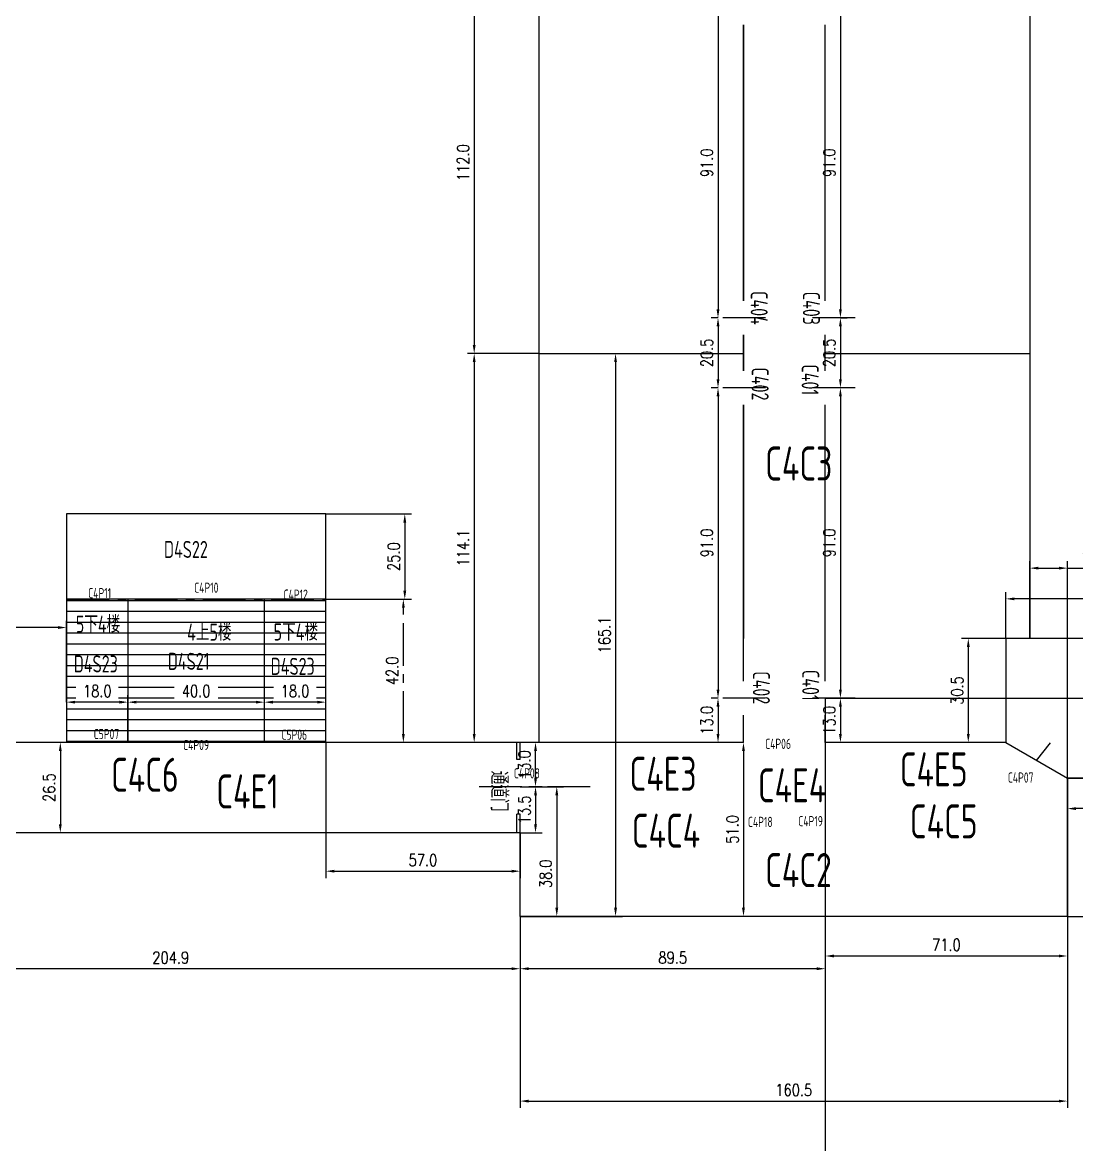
# Model space of a CAD drawing. Header units: millimetres. Extents: x -1254 to 4822, y -4397 to 16.
# Drawn here: x 2031.4 to 2340.5, y -1254.8 to -925.7 of the extents above; entities that cross this region are included whole.
import ezdxf

# ---------------------------------------------------------------- set-up
doc = ezdxf.new("R2010")
doc.units = ezdxf.units.MM
doc.header["$LTSCALE"] = 10
doc.linetypes.add('CENTER', pattern=[2, 1.25, -0.25, 0.25, -0.25])
for name, color, linetype in [('1轮廓实线层', 7, 'Continuous'), ('2细线层', 6, 'Continuous'), ('3中心线层', 1, 'CENTER'), ('5剖面线层', 2, 'Continuous'), ('6文字层', 5, 'Continuous'), ('7标注层', 6, 'Continuous')]:
    doc.layers.add(name, color=color, linetype=linetype)
doc.layers.add('AM_5', color=3, linetype='Continuous', lineweight=25)
doc.styles.add('PC_TEXTSTYLE', font='gbenor.shx', dxfattribs={"width": 0.8, "bigfont": 'hzfs.shx'})
doc.styles.add('TH_GBDIM', font='romans.shx', dxfattribs={"width": 0.8, "bigfont": 'gbcbig.shx'})
doc.dimstyles.new('单位为厘米', dxfattribs={"dimtxt": 3.5, "dimasz": 2.5, "dimexe": 2, "dimexo": 0, "dimgap": 1.5, "dimtad": 1, "dimdec": 1, "dimzin": 0, "dimdsep": 46, "dimtxsty": 'TH_GBDIM', "dimcen": 2.5, "dimclrd": 1, "dimclre": 1, "dimclrt": 5, "dimadec": 0, "dimazin": 0, "dimtfac": 0.714286, "dimtdec": 1, "dimtmove": 0, "dimatfit": 3, "dimfxl": 1, "dimtzin": 0, "dimlwd": -1, "dimlwe": -1, "dimarcsym": 0})
doc.dimstyles.new('单位为厘米$0', dxfattribs={"dimtxt": 3.5, "dimasz": 2.5, "dimexe": 2, "dimexo": 0, "dimgap": 1.5, "dimtad": 1, "dimdec": 1, "dimzin": 0, "dimdsep": 46, "dimtxsty": 'TH_GBDIM', "dimcen": 2.5, "dimclrd": 1, "dimclre": 1, "dimclrt": 5, "dimadec": 0, "dimazin": 0, "dimtfac": 0.714286, "dimtdec": 1, "dimtmove": 0, "dimatfit": 3, "dimfxl": 1, "dimtzin": 0, "dimlwd": -1, "dimlwe": -1, "dimarcsym": 0})

# ---------------------------------------------------------------- blocks, each defined once
blk = doc.blocks.new('*D20')
at = {"layer": '1轮廓实线层', "color": 1, "transparency": 16777216}
for p, q in [((2266.87, -1187.9), (2266.87, -1201.53)), ((2337.87, -1187.9), (2337.87, -1201.53)), ((2335.37, -1199.53), (2269.37, -1199.53))]:
    blk.add_line(p, q, dxfattribs=at)
for points in [[(2269.37, -1199.11), (2269.37, -1199.94), (2266.87, -1199.53)], [(2335.37, -1199.11), (2335.37, -1199.94), (2337.87, -1199.53)]]:
    blk.add_solid(points, dxfattribs=at)
at = {"layer": 'Defpoints', "color": 0, "transparency": 16777216}
for p in [(2266.87, -1187.9), (2337.87, -1187.9), (2266.87, -1199.53)]:
    blk.add_point(p, dxfattribs=at)
at = {"layer": '1轮廓实线层', "color": 5, "transparency": 16777216, "insert": (2302.37, -1196.28), "char_height": 3.5, "attachment_point": 5, "style": 'TH_GBDIM'}
blk.add_mtext('71.0', dxfattribs=at)
blk = doc.blocks.new('*D37')
at = {"layer": '1轮廓实线层', "color": 1, "transparency": 16777216}
for p, q in [((2271.29, -921.4), (2269.29, -921.4)), ((2271.29, -923.9), (2271.29, -1009.9)), ((2271.29, -1012.4), (2269.29, -1012.4))]:
    blk.add_line(p, q, dxfattribs=at)
for points in [[(2270.88, -923.9), (2271.71, -923.9), (2271.29, -921.4)], [(2270.88, -1009.9), (2271.71, -1009.9), (2271.29, -1012.4)]]:
    blk.add_solid(points, dxfattribs=at)
at = {"layer": 'Defpoints', "color": 0, "transparency": 16777216}
for p in [(2271.29, -921.4), (2271.29, -1012.4), (2271.29, -1012.4)]:
    blk.add_point(p, dxfattribs=at)
at = {"layer": '1轮廓实线层', "color": 5, "transparency": 16777216, "insert": (2268.04, -966.9), "char_height": 3.5, "attachment_point": 5, "rotation": 90, "style": 'TH_GBDIM'}
blk.add_mtext('91.0', dxfattribs=at)
blk = doc.blocks.new('*D38')
at = {"layer": '1轮廓实线层', "color": 1, "transparency": 16777216}
for p, q in [((2235.4, -921.4), (2233.4, -921.4)), ((2235.4, -923.9), (2235.4, -1009.9)), ((2235.4, -1012.4), (2233.4, -1012.4))]:
    blk.add_line(p, q, dxfattribs=at)
for points in [[(2234.98, -923.9), (2235.82, -923.9), (2235.4, -921.4)], [(2234.98, -1009.9), (2235.82, -1009.9), (2235.4, -1012.4)]]:
    blk.add_solid(points, dxfattribs=at)
at = {"layer": 'Defpoints', "color": 0, "transparency": 16777216}
for p in [(2235.4, -921.4), (2235.4, -1012.4), (2235.4, -1012.4)]:
    blk.add_point(p, dxfattribs=at)
at = {"layer": '1轮廓实线层', "color": 5, "transparency": 16777216, "insert": (2232.15, -966.9), "char_height": 3.5, "attachment_point": 5, "rotation": 90, "style": 'TH_GBDIM'}
blk.add_mtext('91.0', dxfattribs=at)
blk = doc.blocks.new('*D39')
at = {"layer": '1轮廓实线层', "color": 1, "transparency": 16777216}
for p, q in [((2271.29, -1012.4), (2273.29, -1012.4)), ((2271.29, -1014.9), (2271.29, -1030.4)), ((2271.29, -1032.9), (2269.29, -1032.9))]:
    blk.add_line(p, q, dxfattribs=at)
for points in [[(2270.88, -1014.9), (2271.71, -1014.9), (2271.29, -1012.4)], [(2270.88, -1030.4), (2271.71, -1030.4), (2271.29, -1032.9)]]:
    blk.add_solid(points, dxfattribs=at)
at = {"layer": 'Defpoints', "color": 0, "transparency": 16777216}
for p in [(2271.29, -1012.4), (2271.29, -1032.9), (2271.29, -1032.9)]:
    blk.add_point(p, dxfattribs=at)
at = {"layer": '1轮廓实线层', "color": 5, "transparency": 16777216, "insert": (2268.04, -1022.65), "char_height": 3.5, "attachment_point": 5, "rotation": 90, "style": 'TH_GBDIM'}
blk.add_mtext('20.5', dxfattribs=at)
blk = doc.blocks.new('*D40')
at = {"layer": '1轮廓实线层', "color": 1, "transparency": 16777216}
for p, q in [((2235.4, -1012.4), (2233.4, -1012.4)), ((2235.4, -1014.9), (2235.4, -1030.4)), ((2235.4, -1032.9), (2233.4, -1032.9))]:
    blk.add_line(p, q, dxfattribs=at)
for points in [[(2234.98, -1014.9), (2235.82, -1014.9), (2235.4, -1012.4)], [(2234.98, -1030.4), (2235.82, -1030.4), (2235.4, -1032.9)]]:
    blk.add_solid(points, dxfattribs=at)
at = {"layer": 'Defpoints', "color": 0, "transparency": 16777216}
for p in [(2235.4, -1012.4), (2235.4, -1032.9), (2235.4, -1032.9)]:
    blk.add_point(p, dxfattribs=at)
at = {"layer": '1轮廓实线层', "color": 5, "transparency": 16777216, "insert": (2232.15, -1022.65), "char_height": 3.5, "attachment_point": 5, "rotation": 90, "style": 'TH_GBDIM'}
blk.add_mtext('20.5', dxfattribs=at)
blk = doc.blocks.new('*D41')
at = {"layer": '1轮廓实线层', "color": 1, "transparency": 16777216}
for p, q in [((2235.4, -1032.9), (2233.4, -1032.9)), ((2235.4, -1035.4), (2235.4, -1121.4)), ((2235.4, -1123.9), (2233.4, -1123.9))]:
    blk.add_line(p, q, dxfattribs=at)
for points in [[(2234.98, -1035.4), (2235.82, -1035.4), (2235.4, -1032.9)], [(2234.98, -1121.4), (2235.82, -1121.4), (2235.4, -1123.9)]]:
    blk.add_solid(points, dxfattribs=at)
at = {"layer": 'Defpoints', "color": 0, "transparency": 16777216}
for p in [(2235.4, -1032.9), (2235.4, -1123.9), (2235.4, -1123.9)]:
    blk.add_point(p, dxfattribs=at)
at = {"layer": '1轮廓实线层', "color": 5, "transparency": 16777216, "insert": (2232.15, -1078.4), "char_height": 3.5, "attachment_point": 5, "rotation": 90, "style": 'TH_GBDIM'}
blk.add_mtext('91.0', dxfattribs=at)
blk = doc.blocks.new('*D42')
at = {"layer": '1轮廓实线层', "color": 1, "transparency": 16777216}
for p, q in [((2271.29, -1032.9), (2269.29, -1032.9)), ((2271.29, -1035.4), (2271.29, -1121.4)), ((2266.87, -1123.9), (2273.29, -1123.9))]:
    blk.add_line(p, q, dxfattribs=at)
for points in [[(2270.88, -1035.4), (2271.71, -1035.4), (2271.29, -1032.9)], [(2270.88, -1121.4), (2271.71, -1121.4), (2271.29, -1123.9)]]:
    blk.add_solid(points, dxfattribs=at)
at = {"layer": 'Defpoints', "color": 0, "transparency": 16777216}
for p in [(2271.29, -1032.9), (2266.87, -1123.9), (2271.29, -1123.9)]:
    blk.add_point(p, dxfattribs=at)
at = {"layer": '1轮廓实线层', "color": 5, "transparency": 16777216, "insert": (2268.04, -1078.4), "char_height": 3.5, "attachment_point": 5, "rotation": 90, "style": 'TH_GBDIM'}
blk.add_mtext('91.0', dxfattribs=at)
blk = doc.blocks.new('*D43')
at = {"layer": '1轮廓实线层', "color": 1, "transparency": 16777216}
for p, q in [((2235.4, -1123.9), (2233.4, -1123.9)), ((2235.4, -1126.4), (2235.4, -1134.4)), ((2235.4, -1136.9), (2233.4, -1136.9))]:
    blk.add_line(p, q, dxfattribs=at)
for points in [[(2234.98, -1126.4), (2235.82, -1126.4), (2235.4, -1123.9)], [(2234.98, -1134.4), (2235.82, -1134.4), (2235.4, -1136.9)]]:
    blk.add_solid(points, dxfattribs=at)
at = {"layer": 'Defpoints', "color": 0, "transparency": 16777216}
for p in [(2235.4, -1123.9), (2235.4, -1136.9), (2235.4, -1136.9)]:
    blk.add_point(p, dxfattribs=at)
at = {"layer": '1轮廓实线层', "color": 5, "transparency": 16777216, "insert": (2232.15, -1130.4), "char_height": 3.5, "attachment_point": 5, "rotation": 90, "style": 'TH_GBDIM'}
blk.add_mtext('13.0', dxfattribs=at)
blk = doc.blocks.new('*D72')
at = {"layer": '1轮廓实线层', "color": 1, "transparency": 16777216}
for p, q in [((2266.87, -1136.9), (2266.87, -1205.26)), ((2177.37, -1187.9), (2177.37, -1205.26)), ((2264.37, -1203.26), (2179.87, -1203.26))]:
    blk.add_line(p, q, dxfattribs=at)
for points in [[(2179.87, -1202.84), (2179.87, -1203.67), (2177.37, -1203.26)], [(2264.37, -1202.84), (2264.37, -1203.67), (2266.87, -1203.26)]]:
    blk.add_solid(points, dxfattribs=at)
at = {"layer": 'Defpoints', "color": 0, "transparency": 16777216}
for p in [(2266.87, -1136.9), (2177.37, -1187.9), (2177.37, -1203.26)]:
    blk.add_point(p, dxfattribs=at)
at = {"layer": '1轮廓实线层', "color": 5, "transparency": 16777216, "insert": (2222.12, -1200.01), "char_height": 3.5, "attachment_point": 5, "style": 'TH_GBDIM'}
blk.add_mtext('89.5', dxfattribs=at)
blk = doc.blocks.new('*D73')
at = {"layer": '1轮廓实线层', "color": 1, "transparency": 16777216}
for p, q in [((2177.37, -1149.9), (2190.12, -1149.9)), ((2188.12, -1152.4), (2188.12, -1185.4)), ((2177.37, -1187.9), (2190.12, -1187.9))]:
    blk.add_line(p, q, dxfattribs=at)
for points in [[(2187.7, -1152.4), (2188.54, -1152.4), (2188.12, -1149.9)], [(2187.7, -1185.4), (2188.54, -1185.4), (2188.12, -1187.9)]]:
    blk.add_solid(points, dxfattribs=at)
at = {"layer": 'Defpoints', "color": 0, "transparency": 16777216}
for p in [(2177.37, -1149.9), (2177.37, -1187.9), (2188.12, -1187.9)]:
    blk.add_point(p, dxfattribs=at)
at = {"layer": '1轮廓实线层', "color": 5, "transparency": 16777216, "insert": (2184.87, -1175.42), "char_height": 3.5, "attachment_point": 5, "rotation": 90, "style": 'TH_GBDIM'}
blk.add_mtext('38.0', dxfattribs=at)
blk = doc.blocks.new('*D74')
at = {"layer": '1轮廓实线层', "color": 1, "transparency": 16777216}
for p, q in [((2242.87, -1136.9), (2240.87, -1136.9)), ((2242.87, -1139.4), (2242.87, -1185.4)), ((2242.87, -1187.9), (2240.87, -1187.9))]:
    blk.add_line(p, q, dxfattribs=at)
for points in [[(2242.45, -1139.4), (2243.28, -1139.4), (2242.87, -1136.9)], [(2242.45, -1185.4), (2243.28, -1185.4), (2242.87, -1187.9)]]:
    blk.add_solid(points, dxfattribs=at)
at = {"layer": 'Defpoints', "color": 0, "transparency": 16777216}
for p in [(2242.87, -1136.9), (2242.87, -1187.9), (2242.87, -1187.9)]:
    blk.add_point(p, dxfattribs=at)
at = {"layer": '1轮廓实线层', "color": 5, "transparency": 16777216, "insert": (2239.62, -1162.4), "char_height": 3.5, "attachment_point": 5, "rotation": 90, "style": 'TH_GBDIM'}
blk.add_mtext('51.0', dxfattribs=at)
blk = doc.blocks.new('*D75')
at = {"layer": '1轮廓实线层', "color": 1, "transparency": 16777216}
for p, q in [((2181.88, -1136.9), (2179.88, -1136.9)), ((2181.88, -1147.4), (2181.88, -1139.4)), ((2181.88, -1149.9), (2179.88, -1149.9))]:
    blk.add_line(p, q, dxfattribs=at)
for points in [[(2181.47, -1139.4), (2182.3, -1139.4), (2181.88, -1136.9)], [(2181.47, -1147.4), (2182.3, -1147.4), (2181.88, -1149.9)]]:
    blk.add_solid(points, dxfattribs=at)
at = {"layer": 'Defpoints', "color": 0, "transparency": 16777216}
for p in [(2181.88, -1136.9), (2181.88, -1136.9), (2181.88, -1149.9)]:
    blk.add_point(p, dxfattribs=at)
at = {"layer": '1轮廓实线层', "color": 5, "transparency": 16777216, "insert": (2178.63, -1143.4), "char_height": 3.5, "attachment_point": 5, "rotation": 90, "style": 'TH_GBDIM'}
blk.add_mtext('13.0', dxfattribs=at)
blk = doc.blocks.new('*D76')
at = {"layer": '1轮廓实线层', "color": 1, "transparency": 16777216}
for p, q in [((2183.88, -1149.9), (2179.88, -1149.9)), ((2181.88, -1152.4), (2181.88, -1160.9)), ((2177.37, -1163.4), (2183.88, -1163.4))]:
    blk.add_line(p, q, dxfattribs=at)
for points in [[(2181.47, -1152.4), (2182.3, -1152.4), (2181.88, -1149.9)], [(2181.47, -1160.9), (2182.3, -1160.9), (2181.88, -1163.4)]]:
    blk.add_solid(points, dxfattribs=at)
at = {"layer": 'Defpoints', "color": 0, "transparency": 16777216}
for p in [(2183.88, -1149.9), (2177.37, -1163.4), (2181.88, -1163.4)]:
    blk.add_point(p, dxfattribs=at)
at = {"layer": '1轮廓实线层', "color": 5, "transparency": 16777216, "insert": (2178.63, -1156.65), "char_height": 3.5, "attachment_point": 5, "rotation": 90, "style": 'TH_GBDIM'}
blk.add_mtext('13.5', dxfattribs=at)
blk = doc.blocks.new('*D77')
at = {"layer": '1轮廓实线层', "color": 1, "transparency": 16777216}
for p, q in [((2102.37, -1125.08), (2102.37, -1123.08)), ((2117.87, -1125.08), (2104.87, -1125.08)), ((2120.37, -1125.08), (2120.37, -1123.08))]:
    blk.add_line(p, q, dxfattribs=at)
for points in [[(2104.87, -1124.67), (2104.87, -1125.5), (2102.37, -1125.08)], [(2117.87, -1124.67), (2117.87, -1125.5), (2120.37, -1125.08)]]:
    blk.add_solid(points, dxfattribs=at)
at = {"layer": 'Defpoints', "color": 0, "transparency": 16777216}
for p in [(2102.37, -1125.08), (2102.37, -1125.08), (2120.37, -1125.08)]:
    blk.add_point(p, dxfattribs=at)
at = {"layer": '1轮廓实线层', "color": 5, "transparency": 16777216, "insert": (2111.37, -1121.83), "char_height": 3.5, "attachment_point": 5, "style": 'TH_GBDIM'}
blk.add_mtext('18.0', dxfattribs=at)
blk = doc.blocks.new('*D78')
at = {"layer": '1轮廓实线层', "color": 1, "transparency": 16777216}
for p, q in [((1972.47, -1117.5), (1972.47, -1101.2)), ((2044.37, -1125.08), (2044.37, -1101.2)), ((2041.87, -1103.2), (1974.97, -1103.2))]:
    blk.add_line(p, q, dxfattribs=at)
for points in [[(1974.97, -1102.78), (1974.97, -1103.61), (1972.47, -1103.2)], [(2041.87, -1102.78), (2041.87, -1103.61), (2044.37, -1103.2)]]:
    blk.add_solid(points, dxfattribs=at)
at = {"layer": 'Defpoints', "color": 0, "transparency": 16777216}
for p in [(1972.47, -1103.2), (1972.47, -1117.5), (2044.37, -1125.08)]:
    blk.add_point(p, dxfattribs=at)
at = {"layer": '1轮廓实线层', "color": 5, "transparency": 16777216, "insert": (2008.53, -1099.95), "char_height": 3.5, "attachment_point": 5, "style": 'TH_GBDIM'}
blk.add_mtext('71.9', dxfattribs=at)
blk = doc.blocks.new('*D79')
at = {"layer": '3中心线层', "color": 1, "transparency": 16777216}
for p, q in [((2044.37, -1094.9), (2145.13, -1094.9)), ((2143.13, -1134.4), (2143.13, -1097.4)), ((2153.42, -1136.9), (2141.13, -1136.9))]:
    blk.add_line(p, q, dxfattribs=at)
for points in [[(2142.72, -1097.4), (2143.55, -1097.4), (2143.13, -1094.9)], [(2142.72, -1134.4), (2143.55, -1134.4), (2143.13, -1136.9)]]:
    blk.add_solid(points, dxfattribs=at)
at = {"layer": 'Defpoints', "color": 0, "transparency": 16777216}
for p in [(2044.37, -1094.9), (2143.13, -1094.9), (2153.42, -1136.9)]:
    blk.add_point(p, dxfattribs=at)
at = {"layer": '3中心线层', "color": 5, "transparency": 16777216, "insert": (2139.88, -1115.9), "char_height": 3.5, "attachment_point": 5, "rotation": 90, "style": 'TH_GBDIM'}
blk.add_mtext('42.0', dxfattribs=at)
blk = doc.blocks.new('*D80')
at = {"layer": '3中心线层', "color": 1, "transparency": 16777216}
for p, q in [((2271.29, -1123.9), (2269.29, -1123.9)), ((2271.29, -1126.4), (2271.29, -1134.4)), ((2271.29, -1136.9), (2269.29, -1136.9))]:
    blk.add_line(p, q, dxfattribs=at)
for points in [[(2270.88, -1126.4), (2271.71, -1126.4), (2271.29, -1123.9)], [(2270.88, -1134.4), (2271.71, -1134.4), (2271.29, -1136.9)]]:
    blk.add_solid(points, dxfattribs=at)
at = {"layer": 'Defpoints', "color": 0, "transparency": 16777216}
for p in [(2271.29, -1123.9), (2271.29, -1136.9), (2271.29, -1136.9)]:
    blk.add_point(p, dxfattribs=at)
at = {"layer": '3中心线层', "color": 5, "transparency": 16777216, "insert": (2268.04, -1130.4), "char_height": 3.5, "attachment_point": 5, "rotation": 90, "style": 'TH_GBDIM'}
blk.add_mtext('13.0', dxfattribs=at)
blk = doc.blocks.new('*D81')
at = {"layer": '7标注层', "color": 1, "transparency": 16777216}
for p, q in [((2319.8, -1106.4), (2306.79, -1106.4)), ((2308.79, -1108.9), (2308.79, -1134.4)), ((2319.8, -1136.9), (2306.79, -1136.9))]:
    blk.add_line(p, q, dxfattribs=at)
for points in [[(2308.38, -1108.9), (2309.21, -1108.9), (2308.79, -1106.4)], [(2308.38, -1134.4), (2309.21, -1134.4), (2308.79, -1136.9)]]:
    blk.add_solid(points, dxfattribs=at)
at = {"layer": 'Defpoints', "color": 0, "transparency": 16777216}
for p in [(2319.8, -1106.4), (2308.79, -1136.9), (2319.8, -1136.9)]:
    blk.add_point(p, dxfattribs=at)
at = {"layer": '7标注层', "color": 5, "transparency": 16777216, "insert": (2305.54, -1121.65), "char_height": 3.5, "attachment_point": 5, "rotation": 90, "style": 'TH_GBDIM'}
blk.add_mtext('30.5', dxfattribs=at)
blk = doc.blocks.new('*D82')
at = {"layer": '1轮廓实线层', "color": 1, "transparency": 16777216}
for p, q in [((2062.37, -1136.9), (2062.37, -1123.08)), ((2099.87, -1125.08), (2064.87, -1125.08)), ((2102.37, -1125.08), (2102.37, -1123.08))]:
    blk.add_line(p, q, dxfattribs=at)
for points in [[(2064.87, -1124.67), (2064.87, -1125.5), (2062.37, -1125.08)], [(2099.87, -1124.67), (2099.87, -1125.5), (2102.37, -1125.08)]]:
    blk.add_solid(points, dxfattribs=at)
at = {"layer": 'Defpoints', "color": 0, "transparency": 16777216}
for p in [(2062.37, -1125.08), (2102.37, -1125.08), (2062.37, -1136.9)]:
    blk.add_point(p, dxfattribs=at)
at = {"layer": '1轮廓实线层', "color": 5, "transparency": 16777216, "insert": (2082.37, -1121.83), "char_height": 3.5, "attachment_point": 5, "style": 'TH_GBDIM'}
blk.add_mtext('40.0', dxfattribs=at)
blk = doc.blocks.new('*D83')
at = {"layer": '1轮廓实线层', "color": 1, "transparency": 16777216}
for p, q in [((2044.37, -1125.08), (2044.37, -1127.08)), ((2059.87, -1125.08), (2046.87, -1125.08)), ((2062.37, -1125.08), (2062.37, -1123.08))]:
    blk.add_line(p, q, dxfattribs=at)
for points in [[(2046.87, -1124.67), (2046.87, -1125.5), (2044.37, -1125.08)], [(2059.87, -1124.67), (2059.87, -1125.5), (2062.37, -1125.08)]]:
    blk.add_solid(points, dxfattribs=at)
at = {"layer": 'Defpoints', "color": 0, "transparency": 16777216}
for p in [(2044.37, -1125.08), (2044.37, -1125.08), (2062.37, -1125.08)]:
    blk.add_point(p, dxfattribs=at)
at = {"layer": '1轮廓实线层', "color": 5, "transparency": 16777216, "insert": (2053.37, -1121.83), "char_height": 3.5, "attachment_point": 5, "style": 'TH_GBDIM'}
blk.add_mtext('18.0', dxfattribs=at)
blk = doc.blocks.new('*D84')
at = {"layer": '1轮廓实线层', "color": 1, "transparency": 16777216}
for p, q in [((1972.47, -1163.4), (1972.47, -1205.26)), ((2177.37, -1187.9), (2177.37, -1205.26)), ((2174.87, -1203.26), (1974.97, -1203.26))]:
    blk.add_line(p, q, dxfattribs=at)
for points in [[(1974.97, -1202.84), (1974.97, -1203.67), (1972.47, -1203.26)], [(2174.87, -1202.84), (2174.87, -1203.67), (2177.37, -1203.26)]]:
    blk.add_solid(points, dxfattribs=at)
at = {"layer": 'Defpoints', "color": 0, "transparency": 16777216}
for p in [(1972.47, -1163.4), (2177.37, -1187.9), (1972.47, -1203.26)]:
    blk.add_point(p, dxfattribs=at)
at = {"layer": '1轮廓实线层', "color": 5, "transparency": 16777216, "insert": (2074.92, -1200.01), "char_height": 3.5, "attachment_point": 5, "style": 'TH_GBDIM'}
blk.add_mtext('204.9', dxfattribs=at)
blk = doc.blocks.new('*D85')
at = {"layer": '1轮廓实线层', "color": 1, "transparency": 16777216}
for p, q in [((2120.37, -1069.9), (2145.55, -1069.9)), ((2143.55, -1072.4), (2143.55, -1092.4)), ((2120.37, -1094.9), (2145.55, -1094.9))]:
    blk.add_line(p, q, dxfattribs=at)
for points in [[(2143.13, -1072.4), (2143.97, -1072.4), (2143.55, -1069.9)], [(2143.13, -1092.4), (2143.97, -1092.4), (2143.55, -1094.9)]]:
    blk.add_solid(points, dxfattribs=at)
at = {"layer": 'Defpoints', "color": 0, "transparency": 16777216}
for p in [(2120.37, -1069.9), (2120.37, -1094.9), (2143.55, -1094.9)]:
    blk.add_point(p, dxfattribs=at)
at = {"layer": '1轮廓实线层', "color": 5, "transparency": 16777216, "insert": (2140.3, -1082.4), "char_height": 3.5, "attachment_point": 5, "rotation": 90, "style": 'TH_GBDIM'}
blk.add_mtext('25.0', dxfattribs=at)
blk = doc.blocks.new('*D129')
at = {"layer": '1轮廓实线层', "color": 1, "transparency": 16777216}
for p, q in [((2120.37, -1136.9), (2120.37, -1176.66)), ((2177.37, -1163.4), (2177.37, -1176.66)), ((2122.87, -1174.66), (2174.87, -1174.66))]:
    blk.add_line(p, q, dxfattribs=at)
for points in [[(2122.87, -1174.24), (2122.87, -1175.07), (2120.37, -1174.66)], [(2174.87, -1174.24), (2174.87, -1175.07), (2177.37, -1174.66)]]:
    blk.add_solid(points, dxfattribs=at)
at = {"layer": 'Defpoints', "color": 0, "transparency": 16777216}
for p in [(2120.37, -1136.9), (2177.37, -1163.4), (2177.37, -1174.66)]:
    blk.add_point(p, dxfattribs=at)
at = {"layer": '1轮廓实线层', "color": 5, "transparency": 16777216, "insert": (2148.87, -1171.41), "char_height": 3.5, "attachment_point": 5, "style": 'TH_GBDIM'}
blk.add_mtext('57.0', dxfattribs=at)
blk = doc.blocks.new('*D130')
at = {"layer": '1轮廓实线层', "color": 1, "transparency": 16777216}
for p, q in [((2044.37, -1136.9), (2040.54, -1136.9)), ((2042.54, -1139.4), (2042.54, -1160.9)), ((2074.92, -1163.4), (2040.54, -1163.4))]:
    blk.add_line(p, q, dxfattribs=at)
for points in [[(2042.12, -1139.4), (2042.95, -1139.4), (2042.54, -1136.9)], [(2042.12, -1160.9), (2042.95, -1160.9), (2042.54, -1163.4)]]:
    blk.add_solid(points, dxfattribs=at)
at = {"layer": 'Defpoints', "color": 0, "transparency": 16777216}
for p in [(2044.37, -1136.9), (2042.54, -1163.4), (2074.92, -1163.4)]:
    blk.add_point(p, dxfattribs=at)
at = {"layer": '1轮廓实线层', "color": 5, "transparency": 16777216, "insert": (2039.29, -1150.15), "char_height": 3.5, "attachment_point": 5, "rotation": 90, "style": 'TH_GBDIM'}
blk.add_mtext('26.5', dxfattribs=at)
blk = doc.blocks.new('*D385')
at = {"layer": '1轮廓实线层', "color": 1, "transparency": 16777216}
for p, q in [((2337.87, -1147.4), (2337.87, -1158.3)), ((2545.87, -1147.4), (2545.87, -1158.3)), ((2543.37, -1156.3), (2340.37, -1156.3))]:
    blk.add_line(p, q, dxfattribs=at)
for points in [[(2340.37, -1155.88), (2340.37, -1156.72), (2337.87, -1156.3)], [(2543.37, -1155.88), (2543.37, -1156.72), (2545.87, -1156.3)]]:
    blk.add_solid(points, dxfattribs=at)
at = {"layer": 'Defpoints', "color": 0, "transparency": 16777216}
for p in [(2337.87, -1147.4), (2545.87, -1147.4), (2337.87, -1156.3)]:
    blk.add_point(p, dxfattribs=at)
at = {"layer": '1轮廓实线层', "color": 5, "transparency": 16777216, "insert": (2441.87, -1153.05), "char_height": 3.5, "attachment_point": 5, "style": 'TH_GBDIM'}
blk.add_mtext('208.0', dxfattribs=at)
blk = doc.blocks.new('*D396')
at = {"layer": '7标注层', "color": 1, "transparency": 16777216}
for p, q in [((2319.8, -1106.4), (2319.8, -1092.79)), ((2543.37, -1094.79), (2322.3, -1094.79)), ((2545.87, -1106.4), (2545.87, -1092.79))]:
    blk.add_line(p, q, dxfattribs=at)
for points in [[(2322.3, -1094.37), (2322.3, -1095.21), (2319.8, -1094.79)], [(2543.37, -1094.37), (2543.37, -1095.21), (2545.87, -1094.79)]]:
    blk.add_solid(points, dxfattribs=at)
at = {"layer": 'Defpoints', "color": 0, "transparency": 16777216}
for p in [(2319.8, -1094.79), (2319.8, -1106.4), (2545.87, -1106.4)]:
    blk.add_point(p, dxfattribs=at)
at = {"layer": '7标注层', "color": 5, "transparency": 16777216, "insert": (2432.83, -1091.54), "char_height": 3.5, "attachment_point": 5, "style": 'TH_GBDIM'}
blk.add_mtext('{2260}{}{}', dxfattribs=at)
blk = doc.blocks.new('*D600')
at = {"color": 1, "transparency": 16777216}
for p, q in [((2182.87, -910.86), (2161.9, -910.86)), ((2163.9, -913.36), (2163.9, -1020.35)), ((2182.87, -1022.85), (2161.9, -1022.85))]:
    blk.add_line(p, q, dxfattribs=at)
for points in [[(2163.48, -913.36), (2164.32, -913.36), (2163.9, -910.86)], [(2163.48, -1020.35), (2164.32, -1020.35), (2163.9, -1022.85)]]:
    blk.add_solid(points, dxfattribs=at)
at = {"layer": 'Defpoints', "color": 0, "transparency": 16777216}
for p in [(2182.87, -910.86), (2163.9, -1022.85), (2182.87, -1022.85)]:
    blk.add_point(p, dxfattribs=at)
at = {"color": 5, "transparency": 16777216, "insert": (2160.65, -966.85), "char_height": 3.5, "attachment_point": 5, "rotation": 90, "style": 'TH_GBDIM'}
blk.add_mtext('112.0', dxfattribs=at)
blk = doc.blocks.new('*D601')
at = {"color": 1, "transparency": 16777216}
for p, q in [((2182.87, -1022.85), (2161.9, -1022.85)), ((2163.9, -1025.35), (2163.9, -1134.4)), ((2182.88, -1136.9), (2161.9, -1136.9))]:
    blk.add_line(p, q, dxfattribs=at)
for points in [[(2163.48, -1025.35), (2164.32, -1025.35), (2163.9, -1022.85)], [(2163.48, -1134.4), (2164.32, -1134.4), (2163.9, -1136.9)]]:
    blk.add_solid(points, dxfattribs=at)
at = {"layer": 'Defpoints', "color": 0, "transparency": 16777216}
for p in [(2182.87, -1022.85), (2163.9, -1136.9), (2182.88, -1136.9)]:
    blk.add_point(p, dxfattribs=at)
at = {"color": 5, "transparency": 16777216, "insert": (2160.65, -1079.87), "char_height": 3.5, "attachment_point": 5, "rotation": 90, "style": 'TH_GBDIM'}
blk.add_mtext('114.1', dxfattribs=at)
blk = doc.blocks.new('*D602')
at = {"color": 1, "transparency": 16777216}
for p, q in [((2182.87, -1022.85), (2207.36, -1022.85)), ((2205.36, -1025.35), (2205.36, -1185.4)), ((2177.37, -1187.9), (2207.36, -1187.9))]:
    blk.add_line(p, q, dxfattribs=at)
for points in [[(2204.94, -1025.35), (2205.77, -1025.35), (2205.36, -1022.85)], [(2204.94, -1185.4), (2205.77, -1185.4), (2205.36, -1187.9)]]:
    blk.add_solid(points, dxfattribs=at)
at = {"layer": 'Defpoints', "color": 0, "transparency": 16777216}
for p in [(2182.87, -1022.85), (2177.37, -1187.9), (2205.36, -1187.9)]:
    blk.add_point(p, dxfattribs=at)
at = {"color": 5, "transparency": 16777216, "insert": (2202.11, -1105.37), "char_height": 3.5, "attachment_point": 5, "rotation": 90, "style": 'TH_GBDIM'}
blk.add_mtext('165.1', dxfattribs=at)
blk = doc.blocks.new('*D603')
at = {"color": 1, "transparency": 16777216}
for p, q in [((2177.37, -1187.9), (2177.37, -1244.08)), ((2337.87, -1187.9), (2337.87, -1244.08)), ((2179.87, -1242.08), (2335.37, -1242.08))]:
    blk.add_line(p, q, dxfattribs=at)
for points in [[(2179.87, -1241.67), (2179.87, -1242.5), (2177.37, -1242.08)], [(2335.37, -1241.67), (2335.37, -1242.5), (2337.87, -1242.08)]]:
    blk.add_solid(points, dxfattribs=at)
at = {"layer": 'Defpoints', "color": 0, "transparency": 16777216}
for p in [(2177.37, -1187.9), (2337.87, -1187.9), (2337.87, -1242.08)]:
    blk.add_point(p, dxfattribs=at)
at = {"color": 5, "transparency": 16777216, "insert": (2257.62, -1238.83), "char_height": 3.5, "attachment_point": 5, "style": 'TH_GBDIM'}
blk.add_mtext('160.5', dxfattribs=at)
blk = doc.blocks.new('*D605')
at = {"color": 1, "transparency": 16777216}
for p, q in [((2326.87, -1106.4), (2326.87, -1083.78)), ((2329.37, -1085.78), (2335.37, -1085.78)), ((2337.87, -1187.9), (2337.87, -1083.78)), ((2337.87, -1085.78), (2351.5, -1085.78))]:
    blk.add_line(p, q, dxfattribs=at)
for points in [[(2329.37, -1085.36), (2329.37, -1086.2), (2326.87, -1085.78)], [(2335.37, -1085.36), (2335.37, -1086.2), (2337.87, -1085.78)]]:
    blk.add_solid(points, dxfattribs=at)
at = {"layer": 'Defpoints', "color": 0, "transparency": 16777216}
for p in [(2337.87, -1085.78), (2326.87, -1106.4), (2337.87, -1187.9)]:
    blk.add_point(p, dxfattribs=at)
at = {"color": 5, "transparency": 16777216, "insert": (2345.93, -1082.53), "char_height": 3.5, "attachment_point": 5, "style": 'TH_GBDIM'}
blk.add_mtext('11.0', dxfattribs=at)
blk = doc.blocks.new('*D606')
at = {"color": 1, "transparency": 16777216}
for p, q in [((2337.87, -1147.4), (2353.42, -1147.4)), ((2351.42, -1149.9), (2351.42, -1185.4)), ((2337.87, -1187.9), (2353.42, -1187.9))]:
    blk.add_line(p, q, dxfattribs=at)
for points in [[(2351.01, -1149.9), (2351.84, -1149.9), (2351.42, -1147.4)], [(2351.01, -1185.4), (2351.84, -1185.4), (2351.42, -1187.9)]]:
    blk.add_solid(points, dxfattribs=at)
at = {"layer": 'Defpoints', "color": 0, "transparency": 16777216}
for p in [(2337.87, -1147.4), (2337.87, -1187.9), (2351.42, -1187.9)]:
    blk.add_point(p, dxfattribs=at)
at = {"color": 5, "transparency": 16777216, "insert": (2348.17, -1167.65), "char_height": 3.5, "attachment_point": 5, "rotation": 90, "style": 'TH_GBDIM'}
blk.add_mtext('40.5', dxfattribs=at)
blk = doc.blocks.new('*D623')
at = {"layer": 'AM_5', "color": 1, "transparency": 16777216}
for p, q in [((2266.87, -1123.9), (2266.87, -1611.08)), ((1784.33, -1514.12), (1784.33, -1611.08)), ((2264.37, -1609.08), (1786.83, -1609.08))]:
    blk.add_line(p, q, dxfattribs=at)
for points in [[(1786.83, -1608.66), (1786.83, -1609.5), (1784.33, -1609.08)], [(2264.37, -1608.66), (2264.37, -1609.5), (2266.87, -1609.08)]]:
    blk.add_solid(points, dxfattribs=at)
at = {"layer": 'Defpoints', "color": 0, "transparency": 16777216}
for p in [(2266.87, -1123.9), (1784.33, -1514.12), (1784.33, -1609.08)]:
    blk.add_point(p, dxfattribs=at)
at = {"layer": 'AM_5', "color": 5, "transparency": 16777216, "insert": (2025.6, -1605.83), "char_height": 3.5, "attachment_point": 5, "style": 'TH_GBDIM'}
blk.add_mtext('482.5', dxfattribs=at)
blk = doc.blocks.new('*D625')
at = {"layer": 'AM_5', "color": 1, "transparency": 16777216}
for p, q in [((3902.54, 0), (3924.51, 0)), ((3922.51, -1121.4), (3922.51, -2.5)), ((2266.87, -1123.9), (3924.51, -1123.9))]:
    blk.add_line(p, q, dxfattribs=at)
for points in [[(3922.09, -2.5), (3922.92, -2.5), (3922.51, 0)], [(3922.09, -1121.4), (3922.92, -1121.4), (3922.51, -1123.9)]]:
    blk.add_solid(points, dxfattribs=at)
at = {"layer": 'Defpoints', "color": 0, "transparency": 16777216}
for p in [(3902.54, 0), (3922.51, 0), (2266.87, -1123.9)]:
    blk.add_point(p, dxfattribs=at)
at = {"layer": 'AM_5', "color": 5, "transparency": 16777216, "insert": (3919.26, -561.95), "char_height": 3.5, "attachment_point": 5, "rotation": 90, "style": 'TH_GBDIM'}
blk.add_mtext('1123.9', dxfattribs=at)

msp = doc.modelspace()

# ---------------------------------------------------------------- hatches: boundary and pattern name
at = {"layer": '5剖面线层'}
h = msp.add_hatch(dxfattribs=at)
h.set_pattern_fill('ANSI31', color=256, angle=-45, style=0)
h.set_pattern_definition([(360, (-162.1797, -444.4), (3e-15, 3.175), [])])
h.paths.add_polyline_path([(2120.365, -1136.9), (2120.365, -1094.9), (2102.365, -1094.9), (2102.365, -1136.9)])
h.paths.add_polyline_path([(2102.365, -1136.9), (2102.365, -1094.9), (2062.365, -1094.9), (2062.365, -1136.9)])
h.paths.add_polyline_path([(2062.365, -1136.9), (2062.365, -1094.9), (2044.365, -1094.9), (2044.365, -1136.9)])
h.paths.add_polyline_path([(2105.09, -1124.459), (2117.64, -1124.459), (2117.64, -1119.209), (2105.09, -1119.209)], flags=16)
h.paths.add_polyline_path([(2075.89, -1124.459), (2088.84, -1124.459), (2088.84, -1119.209), (2075.89, -1119.209)], flags=16)
h.paths.add_polyline_path([(2047.09, -1124.459), (2059.64, -1124.459), (2059.64, -1119.209), (2047.09, -1119.209)], flags=16)

# ---------------------------------------------------------------- linework, layer by layer
at = {"layer": '1轮廓实线层'}
for p, q in [((2182.865, -673.4), (2182.865, -1022.845)), ((2326.865, -673.4), (2326.865, -1106.4)), ((2242.865, -1007.4), (2242.865, -926.4)), ((2242.865, -926.4), (2242.865, -1007.4)), ((2266.865, -1007.4), (2266.865, -926.4)), ((2242.865, -1017.4), (2242.865, -1027.9)), ((2242.865, -1027.9), (2242.865, -1017.4)), ((2266.865, -1027.9), (2266.865, -1017.4)), ((2182.865, -1022.845), (2242.865, -1022.845)), ((2182.865, -1022.845), (2182.883, -1136.9)), ((2266.865, -1022.845), (2326.865, -1022.845)), ((2242.865, -1118.9), (2242.865, -1037.9)), ((2242.865, -1037.9), (2242.865, -1106.4)), ((2266.865, -1118.9), (2266.865, -1037.9)), ((2120.365, -1069.9), (2044.365, -1069.9)), ((2044.365, -1069.9), (2044.365, -1136.9)), ((2120.365, -1136.9), (2120.365, -1069.9)), ((2120.365, -1094.9), (2044.365, -1094.9)), ((2062.365, -1094.9), (2062.365, -1136.9)), ((2102.365, -1136.9), (2102.365, -1094.9)), ((2319.8, -1106.4), (2319.8, -1136.9)), ((2545.865, -1106.4), (2319.8, -1106.4)), ((2242.865, -1136.9), (2242.865, -1128.9)), ((2266.865, -1136.9), (2266.865, -1128.9)), ((2177.365, -1136.9), (1972.465, -1136.9)), ((2176.365, -1141.9), (2176.365, -1136.9)), ((2242.865, -1136.9), (2177.365, -1136.9)), ((2177.365, -1141.9), (2177.365, -1136.9)), ((2319.8, -1136.9), (2266.865, -1136.9)), ((2177.365, -1141.9), (2176.365, -1141.9)), ((2337.865, -1147.4), (2337.865, -1187.9)), ((2545.865, -1147.4), (2337.865, -1147.4)), ((2176.365, -1163.4), (2176.365, -1157.9)), ((2177.365, -1157.9), (2176.365, -1157.9)), ((2177.365, -1163.4), (2177.365, -1157.9)), ((2177.365, -1163.4), (1972.465, -1163.4)), ((2177.365, -1187.9), (2177.365, -1163.4)), ((2266.865, -1187.9), (2177.365, -1187.9)), ((2337.865, -1187.9), (2266.865, -1187.9))]:
    msp.add_line(p, q, dxfattribs=at)
at = {"layer": '2细线层'}
for p, q in [((2319.8, -1136.9), (2337.865, -1147.4)), ((2328.833, -1142.15), (2332.898, -1137.015))]:
    msp.add_line(p, q, dxfattribs=at)
at = {"layer": '3中心线层'}
for p, q in [((2249.303, -1012.4), (2235.401, -1012.4)), ((2275.633, -1012.4), (2262.221, -1012.4)), ((2249.303, -1032.9), (2235.401, -1032.9)), ((2275.633, -1032.9), (2262.221, -1032.9)), ((2249.303, -1123.9), (2235.401, -1123.9)), ((2275.633, -1123.9), (2262.221, -1123.9)), ((2197.898, -1149.9), (2165.114, -1149.9))]:
    msp.add_line(p, q, dxfattribs=at)

# ---------------------------------------------------------------- texts
at = {"layer": '6文字层', "char_height": 5, "attachment_point": 1, "rotation": 270, "style": 'PC_TEXTSTYLE'}
for s, insert in [('C404', (2249.973, -1004.53)), ('C403', (2265.279, -1004.71)), ('C401', (2264.922, -1026.024)), ('C402', (2250.267, -1026.932)), ('C402', (2250.613, -1116.028)), ('C401', (2265.07, -1115.623)), ('通道门', (2173.74, -1145.199))]:
    msp.add_mtext_dynamic_manual_height_columns(s, width=17.95718, gutter_width=25, heights=[0], dxfattribs=dict(at, insert=insert))
at = {"layer": '6文字层', "attachment_point": 1, "style": 'PC_TEXTSTYLE'}
for s, width, insert, char_height in [('C4C3', 13.35893, (2249.238, -1050.108), 10), ('D4S22', 13.35893, (2072.941, -1077.788), 5), ('C4P11', 13.35893, (2050.714, -1091.615), 3), ('C4P10', 13.35893, (2081.787, -1090.027), 3), ('C4P12', 13.35893, (2107.997, -1092.05), 3), ('5下4楼', 21.14921, (2047.077, -1099.726), 5), ('4上5楼', 21.14921, (2079.722, -1102.062), 5), ('5下4楼', 21.14921, (2105.088, -1102.01), 5), ('D4S23', 13.35893, (2046.488, -1111.366), 5), ('D4S21', 13.35893, (2074.074, -1110.612), 5), ('D4S23', 13.35893, (2104.223, -1112.085), 5), ('C5P07', 13.35893, (2052.329, -1132.931), 3), ('C5P06', 13.35893, (2107.391, -1133.133), 3), ('C4P09', 13.35893, (2078.554, -1136.147), 3), ('C4P06', 13.35893, (2249.229, -1135.807), 3), ('C4C6', 13.35893, (2057.408, -1141.377), 10), ('C4E3', 13.35893, (2209.447, -1141.1), 10), ('C4E5', 13.35893, (2288.718, -1139.792), 10), ('C4P08', 13.35893, (2175.529, -1144.449), 3), ('C4E4', 13.35893, (2247.102, -1144.484), 10), ('C4E1', 13.35893, (2088.278, -1146.272), 10), ('C4P07', 13.35893, (2320.38, -1145.698), 3), ('C4C5', 13.35893, (2291.658, -1155.04), 10), ('C4C4', 13.35893, (2210.132, -1157.784), 10), ('C4P18', 13.35893, (2244.171, -1158.71), 3), ('C4P19', 13.35893, (2258.947, -1158.476), 3), ('C4C2', 13.35893, (2249.201, -1169.34), 10)]:
    msp.add_mtext_dynamic_manual_height_columns(s, width=width, gutter_width=25, heights=[0], dxfattribs=dict(at, insert=insert, char_height=char_height))

# ---------------------------------------------------------------- dimensions: what is measured, and where the dimension line sits
for base, p1, p2, picture, middle in [((2163.9, -1022.845), (2182.865, -910.86), (2182.865, -1022.845), '*D600', (2160.65, -966.853)), ((2163.9, -1136.9), (2182.865, -1022.845), (2182.883, -1136.9), '*D601', (2160.65, -1079.873)), ((2205.358, -1187.9), (2182.865, -1022.845), (2177.365, -1187.9), '*D602', (2202.108, -1105.373)), ((2351.425, -1187.9), (2337.865, -1147.4), (2337.865, -1187.9), '*D606', (2348.175, -1167.65))]:
    dim = msp.add_linear_dim(base=base, p1=p1, p2=p2, angle=90, dimstyle='单位为厘米')
    dim.commit()
    dim.dimension.update_dxf_attribs({"geometry": picture, "text_midpoint": middle})
for base, p1, picture, middle in [((2337.865, -1085.78), (2326.865, -1106.4), '*D605', (2345.932, -1082.53)), ((2337.865, -1242.082), (2177.365, -1187.9), '*D603', (2257.615, -1238.832))]:
    dim = msp.add_linear_dim(base=base, p1=p1, p2=(2337.865, -1187.9), dimstyle='单位为厘米')
    dim.commit()
    dim.dimension.update_dxf_attribs({"geometry": picture, "text_midpoint": middle})
at = {"layer": '1轮廓实线层'}
for base, p1, p2, picture, middle in [((2235.401, -1012.4), (2235.401, -921.4), (2235.401, -1012.4), '*D38', (2232.151, -966.9)), ((2271.295, -1012.4), (2271.295, -921.4), (2271.295, -1012.4), '*D37', (2268.045, -966.9)), ((2235.401, -1032.9), (2235.401, -1012.4), (2235.401, -1032.9), '*D40', (2232.151, -1022.65)), ((2271.295, -1032.9), (2271.295, -1012.4), (2271.295, -1032.9), '*D39', (2268.045, -1022.65)), ((2235.401, -1123.9), (2235.401, -1032.9), (2235.401, -1123.9), '*D41', (2232.151, -1078.4)), ((2271.295, -1123.9), (2271.295, -1032.9), (2266.865, -1123.9), '*D42', (2268.045, -1078.4)), ((2143.552, -1094.9), (2120.365, -1069.9), (2120.365, -1094.9), '*D85', (2140.302, -1082.4)), ((2042.538, -1163.4), (2044.365, -1136.9), (2074.915, -1163.4), '*D130', (2039.288, -1150.15)), ((2181.883, -1136.9), (2181.883, -1149.9), (2181.883, -1136.9), '*D75', (2178.633, -1143.4)), ((2242.865, -1187.9), (2242.865, -1136.9), (2242.865, -1187.9), '*D74', (2239.615, -1162.4))]:
    dim = msp.add_linear_dim(base=base, p1=p1, p2=p2, angle=270, dimstyle='单位为厘米', dxfattribs=at)
    dim.commit()
    dim.dimension.update_dxf_attribs({"geometry": picture, "text_midpoint": middle})
dim = msp.add_linear_dim(base=(1972.465, -1103.196), p1=(2044.365, -1125.084), p2=(1972.465, -1117.5), dimstyle='单位为厘米', dxfattribs=at)
dim.commit()
dim.dimension.update_dxf_attribs({"geometry": '*D78', "text_midpoint": (2008.534, -1103.196), "dimtype": 160})
for base, p1, p2, picture, middle in [((2044.365, -1125.084), (2062.365, -1125.084), (2044.365, -1125.084), '*D83', (2053.365, -1121.834)), ((2062.365, -1125.084), (2102.365, -1125.084), (2062.365, -1136.9), '*D82', (2082.365, -1121.834)), ((2102.365, -1125.084), (2120.365, -1125.084), (2102.365, -1125.084), '*D77', (2111.365, -1121.834)), ((2177.365, -1174.656), (2120.365, -1136.9), (2177.365, -1163.4), '*D129', (2148.865, -1171.406)), ((2177.365, -1203.257), (2266.865, -1136.9), (2177.365, -1187.9), '*D72', (2222.115, -1200.007)), ((2337.865, -1156.3), (2545.865, -1147.4), (2337.865, -1147.4), '*D385', (2441.865, -1153.05)), ((1972.465, -1203.257), (2177.365, -1187.9), (1972.465, -1163.4), '*D84', (2074.915, -1200.007)), ((2266.865, -1199.526), (2337.865, -1187.9), (2266.865, -1187.9), '*D20', (2302.365, -1196.276))]:
    dim = msp.add_linear_dim(base=base, p1=p1, p2=p2, dimstyle='单位为厘米', dxfattribs=at)
    dim.commit()
    dim.dimension.update_dxf_attribs({"geometry": picture, "text_midpoint": middle})
for base, p1, p2, picture, middle in [((2235.401, -1136.9), (2235.401, -1123.9), (2235.401, -1136.9), '*D43', (2235.401, -1130.4)), ((2181.883, -1163.4), (2183.883, -1149.9), (2177.365, -1163.4), '*D76', (2181.883, -1156.65)), ((2188.12, -1187.9), (2177.365, -1149.9), (2177.365, -1187.9), '*D73', (2188.12, -1175.416))]:
    dim = msp.add_linear_dim(base=base, p1=p1, p2=p2, angle=270, dimstyle='单位为厘米', dxfattribs=at)
    dim.commit()
    dim.dimension.update_dxf_attribs({"geometry": picture, "text_midpoint": middle, "dimtype": 160})
at = {"layer": '3中心线层'}
dim = msp.add_linear_dim(base=(2143.135, -1094.9), p1=(2153.422, -1136.9), p2=(2044.365, -1094.9), angle=270, dimstyle='单位为厘米', dxfattribs=at)
dim.commit()
dim.dimension.update_dxf_attribs({"geometry": '*D79', "text_midpoint": (2139.885, -1115.9)})
dim = msp.add_linear_dim(base=(2271.295, -1136.9), p1=(2271.295, -1123.9), p2=(2271.295, -1136.9), angle=270, dimstyle='单位为厘米', dxfattribs=at)
dim.commit()
dim.dimension.update_dxf_attribs({"geometry": '*D80', "text_midpoint": (2271.295, -1130.4), "dimtype": 160})
at = {"layer": '7标注层'}
dim = msp.add_linear_dim(base=(2319.8, -1094.79), p1=(2545.865, -1106.4), p2=(2319.8, -1106.4), text='{2260}{}{}', dimstyle='单位为厘米', override={"dimgap": 1.5, "dimtad": 1, "dimjust": 0, "dimdec": 1, "dimlfac": 10, "dimse1": 0, "dimse2": 0, "dimsd1": 0, "dimsd2": 0}, dxfattribs=at)
dim.commit()
dim.dimension.update_dxf_attribs({"geometry": '*D396', "text_midpoint": (2432.833, -1091.54)})
dim = msp.add_linear_dim(base=(2308.795, -1136.9), p1=(2319.8, -1106.4), p2=(2319.8, -1136.9), angle=270, dimstyle='单位为厘米', dxfattribs=at)
dim.commit()
dim.dimension.update_dxf_attribs({"geometry": '*D81', "text_midpoint": (2305.545, -1121.65)})
at = {"layer": 'AM_5'}
dim = msp.add_linear_dim(base=(3922.507, 0), p1=(2266.865, -1123.9), p2=(3902.542, 0), angle=90, dimstyle='单位为厘米$0', override={"dimpost": ''}, dxfattribs=at)
dim.commit()
dim.dimension.update_dxf_attribs({"geometry": '*D625', "text_midpoint": (3919.257, -561.95)})
dim = msp.add_linear_dim(base=(1784.333, -1609.081), p1=(2266.865, -1123.9), p2=(1784.333, -1514.123), angle=0, dimstyle='单位为厘米$0', dxfattribs=at)
dim.commit()
dim.dimension.update_dxf_attribs({"geometry": '*D623', "text_midpoint": (2025.599, -1605.831)})

doc.saveas('drawing.dxf')
